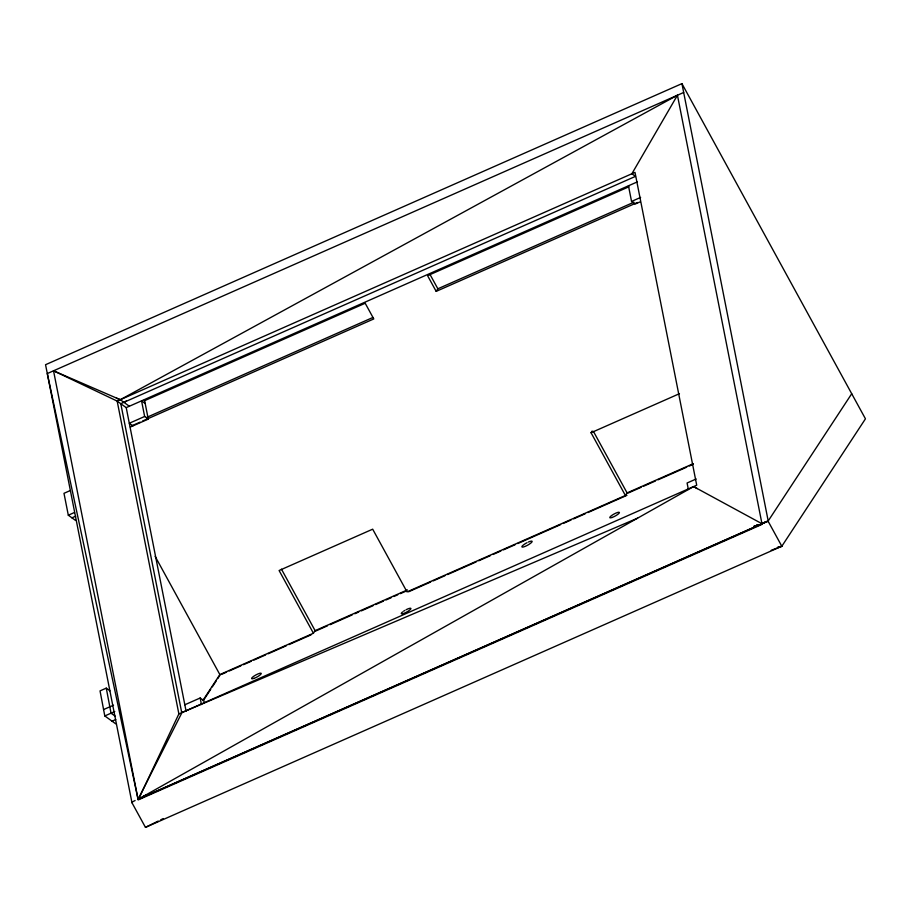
<?xml version="1.0" encoding="UTF-8"?>
<svg xmlns="http://www.w3.org/2000/svg" width="911" height="911" viewBox="0 0 911 911"><rect width="100%" height="100%" fill="white"/><g stroke="black" fill="none" stroke-linecap="round" stroke-linejoin="round"><path stroke-width="1.37" d="M851.717 393.734L768.075 521.149L138.073 799.334L53.533 370.8L117.166 401.091L178.875 713.928L138.176 799.915L762.086 524.36L677.442 95.234L120.286 399.713L116.414 398.096M677.442 95.234L631.881 173.75L635.502 176.358L120.787 403.698L181.665 712.356M138.814 798.23L138.073 799.334L47.292 373.556L683.683 92.478M628.852 186.801L427.589 275.691L436.175 291.372L437.861 288.798L633.942 202.196M131.97 802.728L45.55 364.707L681.929 83.63L865.45 418.821L781.82 546.247L145.464 827.37L131.719 802.284L135.101 800.518M202.811 700.57L219.847 674.573L313.43 633.236L315.126 630.663L407.411 589.907M203.722 699.99L210.737 689.285M212.297 686.917L216.192 680.972M217.752 678.593L220.098 675.028L155.132 556.359M313.43 633.236L279.096 570.514L372.679 529.177L407.023 591.899L625.402 495.482L591.045 432.725L592.173 431.017M625.402 495.482L627.087 492.908L693.385 463.642M762.655 522.663L761.96 523.723L138.073 799.334L181.984 712.55L637.541 518.188L693.59 486.588L761.96 523.723L768.075 521.149L781.82 546.247L771.218 550.301M403.664 611.156L404.826 610.416M637.541 518.188L138.073 799.334L146.956 795.03M123.907 402.32L126.401 400.965M139.349 798.4L138.426 798.856L139.076 798.583M146.876 794.711L143.073 796.59L146.796 794.779M145.464 827.37L158.172 821.084M160.723 819.82L163.263 818.568M142.856 796.726L146.648 794.882L144.097 796.134M178.875 713.928L696.71 485.21L635.001 172.373L117.166 401.091L126.219 407.627L637.199 181.938M144.462 400.738L365.197 303.249L373.783 318.93L142.651 421.007M130.33 427.031L148.265 419.106L144.644 416.486L129.305 423.262L132.926 425.881M628.465 185.798L631.551 201.433L640.638 197.425M146.944 417.295L372.872 317.495M132.266 425.596L140.055 422.157M436.175 291.372L637.438 202.481M640.308 201.786L635.172 204.053L631.551 201.433M70.227 490.562L63.986 493.318L68.314 515.216L75.556 520.454M68.314 515.216L74.543 512.46M71.935 517.835L75.67 516.184M591.045 432.725L679.435 393.689M109.889 690.834L106.28 688.135L100.039 690.891L104.799 715.944L115.674 723.789M103.547 709.578L113.533 705.194M104.799 715.944L114.786 711.537M315.787 631.004L327.493 625.823M330.101 624.673L352.227 614.902M354.823 613.752L358.729 612.033M361.325 610.882L373.043 605.713M375.651 604.562L383.451 601.112M386.059 599.962L391.263 597.662M393.871 596.511L397.765 594.792M400.373 593.642L405.577 591.341M628.123 493.045L641.128 487.305M643.735 486.155L655.442 480.974M658.049 479.824L686.678 467.184M689.285 466.033L693.191 464.314M112.053 721.182L115.788 719.519M221.396 674.447L226.588 672.159M229.196 671.008L240.891 665.839M243.488 664.688L251.288 661.249M253.884 660.099L265.591 654.929M268.187 653.779L286.384 645.74M288.981 644.601L311.084 634.842M408.561 591.786L430.664 582.015M433.26 580.876L444.955 575.706M447.563 574.556L476.157 561.928M478.753 560.777L490.448 555.608M493.056 554.469L500.856 551.018M503.453 549.868L515.148 544.71M517.744 543.56L560.641 524.611M563.249 523.461L571.038 520.022M573.645 518.871L585.34 513.702M587.937 512.551L626.939 495.333M184.831 704.772L200.169 697.997L203.791 700.616L204.315 703.235M696.175 478.981L687.088 483.001L688.374 489.514M753.75 526.649L757.656 525.123L753.818 526.604M53.533 370.8L120.286 399.713L129.339 406.249M693.59 486.588L697.268 488.626M145.179 403.459L141.558 400.851L144.644 416.486M115.185 716.183L111.04 713.199L106.28 688.135M593.403 431.381L627.087 492.908M429.935 274.325L437.861 288.798M281.453 569.17L315.126 630.663M681.929 83.63L768.326 521.604M144.439 399.713L148.265 419.106M200.169 697.997L201.456 704.545M126.219 407.627L186.117 711.32M528.357 542.045A5.853 1.253 -28.7 0 1 530.965 542.979A5.853 1.253 -28.7 0 1 522.322 547.124A5.853 1.253 -28.7 0 1 527.014 542.694M406.09 609.721A5.489 1.173 -28.7 0 1 410.759 608.992A5.489 1.173 -28.7 0 1 403.641 613.456A5.489 1.173 -28.7 0 1 402.651 611.885M768.201 520.967L762.222 523.324L768.201 520.967M757.61 525.055L753.739 526.558L757.576 525.055M781.82 546.247L777.709 547.397L781.82 546.247M612.135 517.459A5.489 1.173 -28.7 0 0 619.423 512.563A5.489 1.173 -28.7 0 0 612.158 515.159A5.489 1.173 -28.7 0 0 612.135 517.459M253.975 678.399A5.489 1.173 -28.7 0 0 261.263 673.502A5.489 1.173 -28.7 0 0 253.998 676.087A5.489 1.173 -28.7 0 0 253.975 678.399"/></g></svg>
